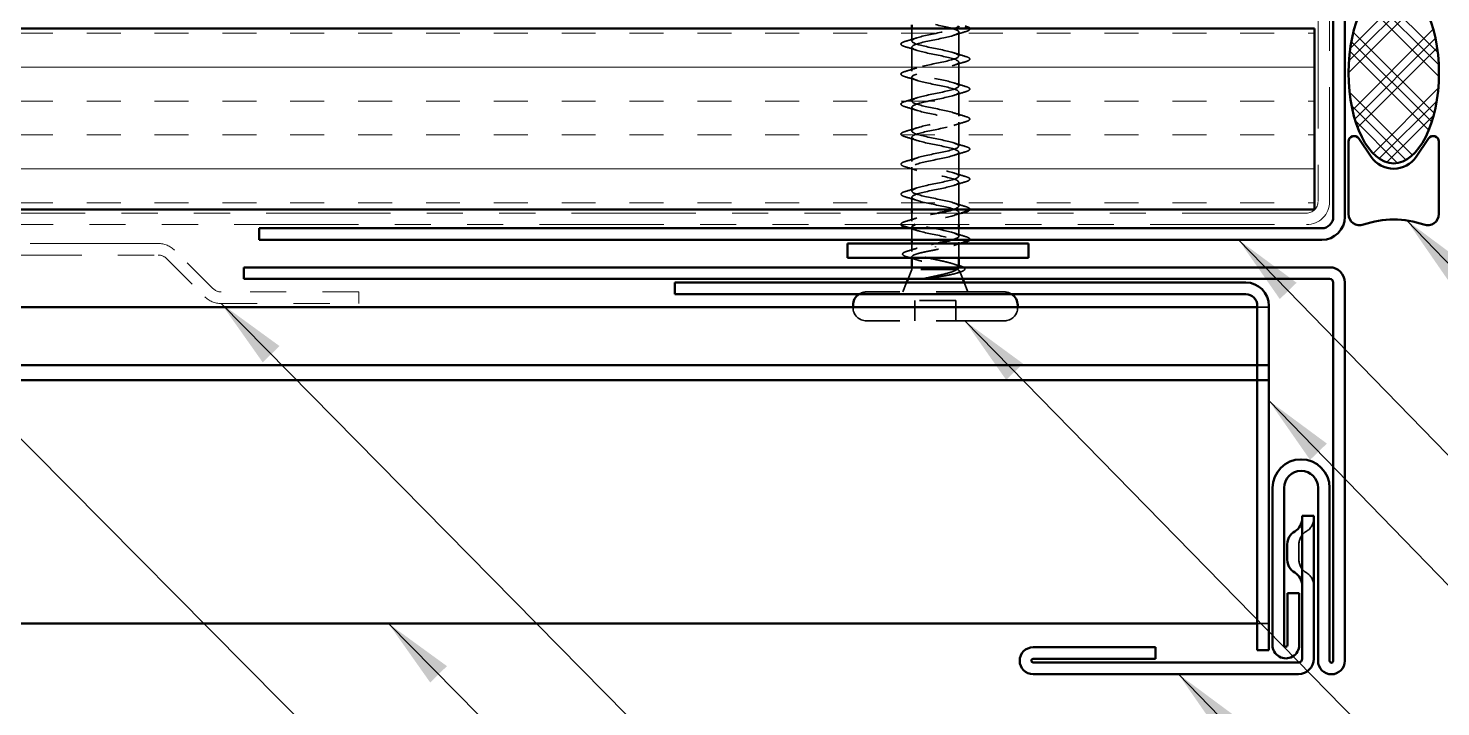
# Model space of a CAD drawing. Header units: inches. Extents: x 0.6 to 33.4, y 0.6 to 21.4.
# Drawn here: x 9.964 to 13.867, y 12.857 to 14.733 of the extents above; entities that cross this region are included whole.
import ezdxf

# ---------------------------------------------------------------- set-up
doc = ezdxf.new("R2010")
doc.units = ezdxf.units.IN
doc.header["$LTSCALE"] = 2
doc.header["$MEASUREMENT"] = 0
doc.linetypes.add('DASHED', pattern=[0.2067, 0.1654, -0.0413])
doc.linetypes.add('DOUBLE_DASH_CHAIN', pattern=[1.2403, 0.6614, -0.0827, 0.1654, -0.0827, 0.1654, -0.0827])
for name, color, linetype, lineweight in [('Hatch (ANSI)', 7, 'Continuous', 18), ('Hidden (ANSI)', 7, 'DASHED', 35), ('Symbol (ANSI)', 7, 'Continuous', 25), ('Visible (ANSI)', 7, 'Continuous', 50)]:
    doc.layers.add(name, color=color, linetype=linetype, lineweight=lineweight)
doc.styles.add('Note Text (ANSI)', font='tahoma.ttf')
doc.dimstyles.new('Default (ANSI)$7', dxfattribs={"dimscale": 2, "dimtxt": 0.12, "dimasz": 0.098425, "dimexe": 0.125, "dimexo": 0.0625, "dimgap": 0.031496, "dimtad": 0, "dimtih": 1, "dimtoh": 1, "dimrnd": 1e-08, "dimzin": 4, "dimdsep": 46, "dimtxsty": 'Note Text (ANSI)', "dimcen": 0.09, "dimdle": 0.393701, "dimclrd": 256, "dimclre": 256, "dimclrt": 256, "dimadec": 0, "dimazin": 1, "dimtfac": 1, "dimtofl": 0, "dimtmove": 0, "dimatfit": 3, "dimfxl": 0, "dimtolj": 1, "dimtzin": 4, "dimlwd": -1, "dimlwe": -1, "dimarcsym": 0})

msp = doc.modelspace()

# ---------------------------------------------------------------- hatches: boundary and pattern name
at = {"layer": 'Hatch (ANSI)'}
h = msp.add_hatch(dxfattribs=at)
h.set_pattern_fill('CUST29', color=256, style=0, pattern_type=2)
h.set_pattern_definition([(45, (0, 0), (-0.08838835, 0.08838835), []), (45, (0.03125, 0), (-0.08838835, 0.08838835), []), (45, (0.0625, 0), (-0.08838835, 0.08838835), []), (135, (0, 0), (-0.08838835, -0.08838835), []), (135, (0.03125, 0), (-0.08838835, -0.08838835), []), (135, (0.0625, 0), (-0.08838835, -0.08838835), [])])
edge = h.paths.add_edge_path()
edge.add_ellipse((13.73662, 14.60913), major_axis=(0, -0.25), ratio=0.5, start_angle=0, end_angle=360)
at = {"layer": 'Hatch (ANSI)', "true_color": 0x804000}
h = msp.add_hatch(dxfattribs=at)
h.set_pattern_fill('INSUL', color=36, scale=0.75, style=0)
h.paths.add_polyline_path([(1.25303, 14.23166), (1.25303, 14.73166), (13.51762, 14.73166), (13.51762, 14.23166)])

# ---------------------------------------------------------------- linework, layer by layer
at = {"layer": 'Hidden (ANSI)', "ltscale": 0.032518}
for p, q in [((12.40512, 14.69741), (12.40512, 14.73166)), ((12.53512, 14.18966), (12.53512, 14.22391))]:
    msp.add_line(p, q, dxfattribs=at)
at = {"layer": 'Hidden (ANSI)', "ltscale": 0.062755}
for p, q in [((12.53512, 14.65591), (12.53512, 14.72191)), ((12.40512, 14.61441), (12.40512, 14.68041)), ((12.53512, 14.57291), (12.53512, 14.63891)), ((12.40512, 14.53141), (12.40512, 14.59741)), ((12.53512, 14.48991), (12.53512, 14.55591)), ((12.40512, 14.44841), (12.40512, 14.51441)), ((12.53512, 14.40691), (12.53512, 14.47291)), ((12.40512, 14.36541), (12.40512, 14.43141)), ((12.53512, 14.32391), (12.53512, 14.38991)), ((12.40512, 14.28241), (12.40512, 14.34841)), ((12.53512, 14.24091), (12.53512, 14.30691))]:
    msp.add_line(p, q, dxfattribs=at)
at = {"layer": 'Hidden (ANSI)', "ltscale": 0.032042}
msp.add_line((12.40512, 14.23166), (12.40512, 14.26541), dxfattribs=at)
at = {"layer": 'Hidden (ANSI)', "ltscale": 0.02109}
msp.add_line((12.40512, 14.19941), (12.40512, 14.22166), dxfattribs=at)
at = {"layer": 'Hidden (ANSI)', "ltscale": 0.030375}
msp.add_line((12.40512, 14.14766), (12.40512, 14.17966), dxfattribs=at)
at = {"layer": 'Hidden (ANSI)', "ltscale": 0.020614}
msp.add_line((12.53512, 14.15791), (12.53512, 14.17966), dxfattribs=at)
at = {"layer": 'Hidden (ANSI)', "ltscale": 0.021265}
msp.add_line((12.40512, 14.11523), (12.40512, 14.13766), dxfattribs=at)
at = {"layer": 'Hidden (ANSI)', "ltscale": 0.002412}
msp.add_line((12.47012, 14.12963), (12.47012, 14.1277), dxfattribs=at)
at = {"layer": 'Hidden (ANSI)', "ltscale": 0.041089}
msp.add_line((12.53512, 14.09766), (12.53512, 14.14091), dxfattribs=at)
at = {"layer": 'Hidden (ANSI)', "ltscale": 0.002695}
msp.add_line((12.40512, 14.09766), (12.40512, 14.1006), dxfattribs=at)
at = {"layer": 'Hidden (ANSI)', "ltscale": 0.026598}
for p, q in [((12.40512, 14.06566), (12.39464, 14.03966)), ((12.3906, 14.02966), (12.38012, 14.00366)), ((12.54964, 14.02966), (12.56012, 14.00366))]:
    msp.add_line(p, q, dxfattribs=at)
at = {"layer": 'Hidden (ANSI)', "ltscale": 0.005614}
msp.add_line((12.40512, 14.06566), (12.40512, 14.07166), dxfattribs=at)
at = {"layer": 'Hidden (ANSI)', "ltscale": 0.16912}
msp.add_line((12.52979, 14.06566), (12.40512, 14.06566), dxfattribs=at)
at = {"layer": 'Hidden (ANSI)', "ltscale": 0.004297}
msp.add_line((12.53147, 14.06566), (12.52979, 14.06566), dxfattribs=at)
at = {"layer": 'Hidden (ANSI)', "ltscale": 0.000189104}
msp.add_line((12.53512, 14.07136), (12.53512, 14.07166), dxfattribs=at)
at = {"layer": 'Hidden (ANSI)', "ltscale": 0.022694}
msp.add_line((12.53665, 14.06186), (12.5456, 14.03966), dxfattribs=at)
at = {"layer": 'Hidden (ANSI)', "ltscale": 0.569855}
for p, q in [((12.66062, 14.00366), (12.27962, 14.00366)), ((12.66062, 13.92366), (12.27962, 13.92366))]:
    msp.add_line(p, q, dxfattribs=at)
at = {"layer": 'Hidden (ANSI)', "ltscale": 0.107515}
msp.add_line((12.52662, 13.97966), (12.41362, 13.97966), dxfattribs=at)
at = {"layer": 'Hidden (ANSI)', "ltscale": 0.053232}
for p, q in [((12.41362, 13.92366), (12.41362, 13.97966)), ((12.52662, 13.92366), (12.52662, 13.97966))]:
    msp.add_line(p, q, dxfattribs=at)
at = {"layer": 'Hidden (ANSI)', "ltscale": 0.000852348}
for p, q in [((12.24262, 13.96066), (12.24262, 13.96166)), ((12.69762, 13.96066), (12.69762, 13.96166))]:
    msp.add_line(p, q, dxfattribs=at)
at = {"layer": 'Hidden (ANSI)', "color": 5, "ltscale": 0.030375, "true_color": 0x0000ff}
for p, q in [((13.39162, 13.96166), (13.35962, 13.96166)), ((13.35962, 13.08666), (13.39162, 13.08666))]:
    msp.add_line(p, q, dxfattribs=at)
at = {"layer": 'Hidden (ANSI)', "color": 1, "ltscale": 0.064226, "true_color": 0xff0000}
msp.add_line((13.47462, 13.30616), (13.47462, 13.26316), dxfattribs=at)
at = {"layer": 'Hidden (ANSI)', "ltscale": 0.020249}
for centre, start, end in [((12.27962, 13.96666), 90, 123.0875), ((12.66062, 13.96666), 56.9125, 90)]:
    msp.add_arc(centre, 0.037, start, end, dxfattribs=at)
at = {"layer": 'Hidden (ANSI)', "ltscale": 0.05525}
for centre, start, end in [((12.27962, 13.96066), 180, 270), ((12.66062, 13.96066), 270, 0)]:
    msp.add_arc(centre, 0.037, start, end, dxfattribs=at)
at = {"layer": 'Hidden (ANSI)', "color": 1, "ltscale": 0.040789, "true_color": 0xff0000}
for centre, start, end in [((13.47462, 13.37718), 300, 0), ((13.51562, 13.30616), 120, 180), ((13.51562, 13.26316), 180, 240), ((13.47462, 13.19215), 0, 60)]:
    msp.add_arc(centre, 0.041, start, end, dxfattribs=at)
at = {"layer": 'Hidden (ANSI)', "ltscale": 1.0092}
msp.add_open_spline([(12.51973, 14.23166), (12.52338, 14.2328), (12.52647, 14.23394), (12.52886, 14.23507), (12.54032, 14.24051), (12.5348, 14.24595), (12.51573, 14.25139), (12.49666, 14.25683), (12.46542, 14.26227), (12.44141, 14.26771), (12.4174, 14.27315), (12.40235, 14.27859), (12.4056, 14.28402), (12.40886, 14.28946), (12.43018, 14.2949), (12.45634, 14.30034), (12.4825, 14.30578), (12.51159, 14.31122), (12.52556, 14.31666), (12.53953, 14.3221), (12.53737, 14.32754), (12.52041, 14.33298), (12.50345, 14.33842), (12.47293, 14.34386), (12.44779, 14.3493), (12.42266, 14.35474), (12.40472, 14.36017), (12.40513, 14.36561), (12.40553, 14.37105), (12.42425, 14.37649), (12.44965, 14.38193), (12.47505, 14.38737), (12.50531, 14.39281), (12.52163, 14.39825), (12.53795, 14.40369), (12.53917, 14.40913), (12.52451, 14.41457), (12.50986, 14.42001), (12.4804, 14.42545), (12.45443, 14.43088), (12.42845, 14.43632), (12.40784, 14.44176), (12.40539, 14.4472), (12.40294, 14.45264), (12.41883, 14.45808), (12.44319, 14.46352), (12.46755, 14.46896), (12.49862, 14.4744), (12.51711, 14.47984), (12.5356, 14.48528), (12.54018, 14.49072), (12.528, 14.49616), (12.51581, 14.5016), (12.48775, 14.50703), (12.46124, 14.51247), (12.43473, 14.51791), (12.41167, 14.52335), (12.4064, 14.52879), (12.40112, 14.53423), (12.414, 14.53967), (12.43704, 14.54511), (12.46007, 14.55055), (12.49161, 14.55599), (12.51206, 14.56143), (12.53251, 14.56687), (12.54039, 14.57231), (12.53082, 14.57775), (12.52125, 14.58318), (12.49491, 14.58862), (12.46815, 14.59406), (12.4414, 14.5995), (12.41617, 14.60494), (12.40813, 14.61038), (12.40008, 14.61582), (12.40981, 14.62126), (12.43126, 14.6267), (12.45271, 14.63214), (12.48435, 14.63758), (12.50652, 14.64302), (12.5287, 14.64846), (12.53981, 14.6539), (12.53295, 14.65933), (12.5261, 14.66477), (12.50178, 14.67021), (12.47509, 14.67565), (12.44841, 14.68109), (12.42128, 14.68653), (12.41056, 14.69197), (12.39984, 14.69741), (12.4063, 14.70285), (12.42593, 14.70829), (12.44555, 14.71373), (12.47693, 14.71917), (12.50058, 14.72461), (12.5108, 14.72696), (12.51926, 14.72931), (12.52525, 14.73166)], degree=3, knots=[7.1537471, 7.1537471, 7.1537471, 7.1537471, 7.4116617, 7.4116617, 7.4116617, 8.6469386, 8.6469386, 8.6469386, 9.8822156, 9.8822156, 9.8822156, 11.1174925, 11.1174925, 11.1174925, 12.3527695, 12.3527695, 12.3527695, 13.5880464, 13.5880464, 13.5880464, 14.8233233, 14.8233233, 14.8233233, 16.0586003, 16.0586003, 16.0586003, 17.2938772, 17.2938772, 17.2938772, 18.5291542, 18.5291542, 18.5291542, 19.7644311, 19.7644311, 19.7644311, 20.9997081, 20.9997081, 20.9997081, 22.234985, 22.234985, 22.234985, 23.470262, 23.470262, 23.470262, 24.7055389, 24.7055389, 24.7055389, 25.9408158, 25.9408158, 25.9408158, 27.1760928, 27.1760928, 27.1760928, 28.4113697, 28.4113697, 28.4113697, 29.6466467, 29.6466467, 29.6466467, 30.8819236, 30.8819236, 30.8819236, 32.1172006, 32.1172006, 32.1172006, 33.3524775, 33.3524775, 33.3524775, 34.5877545, 34.5877545, 34.5877545, 35.8230314, 35.8230314, 35.8230314, 37.0583084, 37.0583084, 37.0583084, 38.2935853, 38.2935853, 38.2935853, 39.5288622, 39.5288622, 39.5288622, 40.7641392, 40.7641392, 40.7641392, 41.9994161, 41.9994161, 41.9994161, 43.2346931, 43.2346931, 43.2346931, 44.46997, 44.46997, 44.46997, 45.004261, 45.004261, 45.004261, 45.004261], dxfattribs=at)
at = {"layer": 'Hidden (ANSI)', "ltscale": 1.116183}
msp.add_open_spline([(12.47012, 14.74266), (12.49688, 14.73722), (12.52268, 14.73179), (12.5315, 14.72635), (12.54031, 14.72091), (12.5315, 14.71547), (12.51054, 14.71003), (12.48958, 14.70459), (12.45798, 14.69915), (12.43536, 14.69371), (12.41274, 14.68827), (12.40074, 14.68283), (12.40681, 14.67739), (12.41288, 14.67195), (12.43658, 14.66651), (12.46319, 14.66107), (12.4898, 14.65564), (12.51741, 14.6502), (12.52886, 14.64476), (12.54032, 14.63932), (12.5348, 14.63388), (12.51573, 14.62844), (12.49666, 14.623), (12.46542, 14.61756), (12.44141, 14.61212), (12.4174, 14.60668), (12.40235, 14.60124), (12.4056, 14.5958), (12.40886, 14.59036), (12.43018, 14.58492), (12.45634, 14.57949), (12.4825, 14.57405), (12.51159, 14.56861), (12.52556, 14.56317), (12.53953, 14.55773), (12.53737, 14.55229), (12.52041, 14.54685), (12.50345, 14.54141), (12.47293, 14.53597), (12.44779, 14.53053), (12.42266, 14.52509), (12.40472, 14.51965), (12.40513, 14.51421), (12.40553, 14.50877), (12.42425, 14.50334), (12.44965, 14.4979), (12.47505, 14.49246), (12.50531, 14.48702), (12.52163, 14.48158), (12.53795, 14.47614), (12.53917, 14.4707), (12.52451, 14.46526), (12.50986, 14.45982), (12.4804, 14.45438), (12.45443, 14.44894), (12.42845, 14.4435), (12.40784, 14.43806), (12.40539, 14.43263), (12.40294, 14.42719), (12.41883, 14.42175), (12.44319, 14.41631), (12.46755, 14.41087), (12.49862, 14.40543), (12.51711, 14.39999), (12.5356, 14.39455), (12.54018, 14.38911), (12.528, 14.38367), (12.51581, 14.37823), (12.48775, 14.37279), (12.46124, 14.36735), (12.43473, 14.36191), (12.41167, 14.35648), (12.4064, 14.35104), (12.40112, 14.3456), (12.414, 14.34016), (12.43704, 14.33472), (12.46007, 14.32928), (12.49161, 14.32384), (12.51206, 14.3184), (12.53251, 14.31296), (12.54039, 14.30752), (12.53082, 14.30208), (12.52125, 14.29664), (12.49491, 14.2912), (12.46815, 14.28576), (12.4414, 14.28033), (12.41617, 14.27489), (12.40813, 14.26945), (12.40008, 14.26401), (12.40981, 14.25857), (12.43126, 14.25313), (12.45271, 14.24769), (12.48435, 14.24225), (12.50652, 14.23681), (12.5287, 14.23137), (12.53981, 14.22593), (12.53295, 14.22049), (12.5261, 14.21505), (12.50178, 14.20961), (12.47509, 14.20418), (12.45136, 14.19934), (12.42728, 14.1945), (12.4147, 14.18966)], degree=3, knots=[-47.1238898, -47.1238898, -47.1238898, -47.1238898, -45.8886129, -45.8886129, -45.8886129, -44.6533359, -44.6533359, -44.6533359, -43.418059, -43.418059, -43.418059, -42.182782, -42.182782, -42.182782, -40.9475051, -40.9475051, -40.9475051, -39.7122281, -39.7122281, -39.7122281, -38.4769512, -38.4769512, -38.4769512, -37.2416742, -37.2416742, -37.2416742, -36.0063973, -36.0063973, -36.0063973, -34.7711204, -34.7711204, -34.7711204, -33.5358434, -33.5358434, -33.5358434, -32.3005665, -32.3005665, -32.3005665, -31.0652895, -31.0652895, -31.0652895, -29.8300126, -29.8300126, -29.8300126, -28.5947356, -28.5947356, -28.5947356, -27.3594587, -27.3594587, -27.3594587, -26.1241817, -26.1241817, -26.1241817, -24.8889048, -24.8889048, -24.8889048, -23.6536278, -23.6536278, -23.6536278, -22.4183509, -22.4183509, -22.4183509, -21.183074, -21.183074, -21.183074, -19.947797, -19.947797, -19.947797, -18.7125201, -18.7125201, -18.7125201, -17.4772431, -17.4772431, -17.4772431, -16.2419662, -16.2419662, -16.2419662, -15.0066892, -15.0066892, -15.0066892, -13.7714123, -13.7714123, -13.7714123, -12.5361353, -12.5361353, -12.5361353, -11.3008584, -11.3008584, -11.3008584, -10.0655815, -10.0655815, -10.0655815, -8.8303045, -8.8303045, -8.8303045, -7.5950276, -7.5950276, -7.5950276, -6.3597506, -6.3597506, -6.3597506, -5.2612214, -5.2612214, -5.2612214, -5.2612214], dxfattribs=at)
at = {"layer": 'Hidden (ANSI)', "ltscale": 0.031888}
for points in [[(12.5529, 14.72286), (12.54221, 14.71973), (12.53155, 14.7165), (12.52114, 14.71309)], [(12.38734, 14.69647), (12.39803, 14.6996), (12.40869, 14.70283), (12.4191, 14.70624)], [(12.4191, 14.67159), (12.40869, 14.675), (12.39803, 14.67823), (12.38734, 14.68136)], [(12.52114, 14.66474), (12.53155, 14.66133), (12.54221, 14.6581), (12.5529, 14.65497)], [(12.5529, 14.63986), (12.54221, 14.63673), (12.53155, 14.6335), (12.52114, 14.63009)], [(12.38734, 14.61347), (12.39803, 14.6166), (12.40869, 14.61983), (12.4191, 14.62324)], [(12.4191, 14.58859), (12.40869, 14.592), (12.39803, 14.59523), (12.38734, 14.59836)], [(12.52114, 14.58174), (12.53155, 14.57833), (12.54221, 14.5751), (12.5529, 14.57197)], [(12.38734, 14.53047), (12.39803, 14.5336), (12.40869, 14.53683), (12.4191, 14.54024)], [(12.5529, 14.55686), (12.54221, 14.55373), (12.53155, 14.5505), (12.52114, 14.54709)], [(12.4191, 14.50559), (12.40869, 14.509), (12.39803, 14.51223), (12.38734, 14.51536)], [(12.52114, 14.49874), (12.53155, 14.49533), (12.54221, 14.4921), (12.5529, 14.48897)], [(12.38734, 14.44747), (12.39803, 14.4506), (12.40869, 14.45383), (12.4191, 14.45724)], [(12.5529, 14.47386), (12.54221, 14.47073), (12.53155, 14.4675), (12.52114, 14.46409)], [(12.4191, 14.42259), (12.40869, 14.426), (12.39803, 14.42923), (12.38734, 14.43236)], [(12.52114, 14.41574), (12.53155, 14.41233), (12.54221, 14.4091), (12.5529, 14.40597)], [(12.38734, 14.36447), (12.39803, 14.3676), (12.40869, 14.37083), (12.4191, 14.37424)], [(12.5529, 14.39086), (12.54221, 14.38773), (12.53155, 14.3845), (12.52114, 14.38109)], [(12.4191, 14.33959), (12.40869, 14.343), (12.39803, 14.34623), (12.38734, 14.34936)], [(12.52114, 14.33274), (12.53155, 14.32933), (12.54221, 14.3261), (12.5529, 14.32297)], [(12.38734, 14.28147), (12.39803, 14.2846), (12.40869, 14.28783), (12.4191, 14.29124)], [(12.5529, 14.30786), (12.54221, 14.30473), (12.53155, 14.3015), (12.52114, 14.29809)], [(12.4191, 14.25659), (12.40869, 14.26), (12.39803, 14.26323), (12.38734, 14.26636)], [(12.52114, 14.24974), (12.53155, 14.24633), (12.54221, 14.2431), (12.5529, 14.23997)], [(12.38734, 14.19847), (12.39803, 14.2016), (12.40869, 14.20483), (12.4191, 14.20824)], [(12.52114, 14.16674), (12.53155, 14.16333), (12.54221, 14.1601), (12.5529, 14.15697)]]:
    msp.add_open_spline(points, degree=3, dxfattribs=at)
at = {"layer": 'Hidden (ANSI)', "ltscale": 0.051318}
for points in [[(12.56484, 14.73166), (12.56502, 14.73125), (12.56513, 14.73082), (12.56509, 14.72853), (12.56347, 14.72714), (12.55899, 14.72485), (12.55627, 14.72385), (12.5529, 14.72286)], [(12.3754, 14.18966), (12.37521, 14.19007), (12.37511, 14.19051), (12.37515, 14.19279), (12.37677, 14.19418), (12.38125, 14.19648), (12.38396, 14.19748), (12.38734, 14.19847)]]:
    msp.add_open_spline(points, degree=3, knots=[0.10506487, 0.10506487, 0.10506487, 0.10506487, 0.12137804, 0.12137804, 0.18811443, 0.18811443, 0.24184971, 0.24184971, 0.24184971, 0.24184971], dxfattribs=at)
at = {"layer": 'Hidden (ANSI)', "ltscale": 0.090851}
for points in [[(12.38734, 14.68136), (12.38227, 14.68285), (12.37871, 14.6843), (12.37576, 14.68683), (12.3751, 14.68783), (12.37515, 14.69079), (12.37677, 14.69218), (12.38125, 14.69448), (12.38396, 14.69548), (12.38734, 14.69647)], [(12.5529, 14.65497), (12.55797, 14.65348), (12.56153, 14.65202), (12.56448, 14.6495), (12.56514, 14.64849), (12.56509, 14.64553), (12.56347, 14.64414), (12.55899, 14.64185), (12.55627, 14.64085), (12.5529, 14.63986)], [(12.38734, 14.59836), (12.38227, 14.59985), (12.37871, 14.6013), (12.37576, 14.60383), (12.3751, 14.60483), (12.37515, 14.60779), (12.37677, 14.60918), (12.38125, 14.61148), (12.38396, 14.61248), (12.38734, 14.61347)], [(12.5529, 14.57197), (12.55797, 14.57048), (12.56153, 14.56902), (12.56448, 14.5665), (12.56514, 14.56549), (12.56509, 14.56253), (12.56347, 14.56114), (12.55899, 14.55885), (12.55627, 14.55785), (12.5529, 14.55686)], [(12.38734, 14.51536), (12.38227, 14.51685), (12.37871, 14.5183), (12.37576, 14.52083), (12.3751, 14.52183), (12.37515, 14.52479), (12.37677, 14.52618), (12.38125, 14.52848), (12.38396, 14.52948), (12.38734, 14.53047)], [(12.5529, 14.48897), (12.55797, 14.48748), (12.56153, 14.48602), (12.56448, 14.4835), (12.56514, 14.48249), (12.56509, 14.47953), (12.56347, 14.47814), (12.55899, 14.47585), (12.55627, 14.47485), (12.5529, 14.47386)], [(12.38734, 14.43236), (12.38227, 14.43385), (12.37871, 14.4353), (12.37576, 14.43783), (12.3751, 14.43883), (12.37515, 14.44179), (12.37677, 14.44318), (12.38125, 14.44548), (12.38396, 14.44648), (12.38734, 14.44747)], [(12.5529, 14.40597), (12.55797, 14.40448), (12.56153, 14.40302), (12.56448, 14.4005), (12.56514, 14.39949), (12.56509, 14.39653), (12.56347, 14.39514), (12.55899, 14.39285), (12.55627, 14.39185), (12.5529, 14.39086)], [(12.38734, 14.34936), (12.38227, 14.35085), (12.37871, 14.3523), (12.37576, 14.35483), (12.3751, 14.35583), (12.37515, 14.35879), (12.37677, 14.36018), (12.38125, 14.36248), (12.38396, 14.36348), (12.38734, 14.36447)], [(12.5529, 14.32297), (12.55797, 14.32148), (12.56153, 14.32002), (12.56448, 14.3175), (12.56514, 14.31649), (12.56509, 14.31353), (12.56347, 14.31214), (12.55899, 14.30985), (12.55627, 14.30885), (12.5529, 14.30786)], [(12.38734, 14.26636), (12.38227, 14.26785), (12.37871, 14.2693), (12.37576, 14.27183), (12.3751, 14.27283), (12.37515, 14.27579), (12.37677, 14.27718), (12.38125, 14.27948), (12.38396, 14.28048), (12.38734, 14.28147)]]:
    msp.add_open_spline(points, degree=3, knots=[0, 0, 0, 0, 0.08068206, 0.08068206, 0.12137804, 0.12137804, 0.18811443, 0.18811443, 0.24184971, 0.24184971, 0.24184971, 0.24184971], dxfattribs=at)
at = {"layer": 'Hidden (ANSI)', "ltscale": 0.352704}
msp.add_open_spline([(12.51632, 14.14766), (12.52305, 14.1496), (12.52835, 14.15154), (12.5315, 14.15348), (12.54031, 14.15892), (12.5315, 14.16436), (12.51054, 14.1698), (12.48958, 14.17524), (12.45798, 14.18068), (12.43536, 14.18612), (12.41274, 14.19156), (12.40074, 14.197), (12.40681, 14.20244), (12.41288, 14.20787), (12.43658, 14.21331), (12.46319, 14.21875), (12.46794, 14.21972), (12.47272, 14.22069), (12.47743, 14.22166)], degree=3, knots=[0.7948608, 0.7948608, 0.7948608, 0.7948608, 1.2352769, 1.2352769, 1.2352769, 2.4705539, 2.4705539, 2.4705539, 3.7058308, 3.7058308, 3.7058308, 4.9411078, 4.9411078, 4.9411078, 6.1763847, 6.1763847, 6.1763847, 6.3967368, 6.3967368, 6.3967368, 6.3967368], dxfattribs=at)
at = {"layer": 'Hidden (ANSI)', "ltscale": 0.021127}
msp.add_open_spline([(12.54213, 14.22166), (12.53507, 14.21954), (12.52805, 14.21735), (12.52114, 14.21509)], degree=3, dxfattribs=at)
at = {"layer": 'Hidden (ANSI)', "ltscale": 0.04888}
msp.add_open_spline([(12.5529, 14.23997), (12.55797, 14.23848), (12.56153, 14.23702), (12.56448, 14.2345), (12.56514, 14.23349), (12.56512, 14.23213), (12.56508, 14.23189), (12.56503, 14.23166)], degree=3, knots=[0, 0, 0, 0, 0.08068206, 0.08068206, 0.12137804, 0.12137804, 0.13023778, 0.13023778, 0.13023778, 0.13023778], dxfattribs=at)
at = {"layer": 'Hidden (ANSI)', "ltscale": 0.019467}
msp.add_open_spline([(12.4191, 14.17359), (12.41273, 14.17568), (12.40627, 14.17769), (12.39976, 14.17966)], degree=3, dxfattribs=at)
at = {"layer": 'Hidden (ANSI)', "ltscale": 0.296753}
msp.add_open_spline([(12.40542, 14.18241), (12.40562, 14.17879), (12.41285, 14.17516), (12.42593, 14.17154), (12.44555, 14.1661), (12.47693, 14.16066), (12.50058, 14.15522), (12.52422, 14.14978), (12.53843, 14.14434), (12.53437, 14.1389), (12.53031, 14.13346), (12.50829, 14.12803), (12.48197, 14.12259), (12.47807, 14.12178), (12.47409, 14.12097), (12.47012, 14.12016)], degree=3, knots=[-4.712389, -4.712389, -4.712389, -4.712389, -3.8891967, -3.8891967, -3.8891967, -2.6539198, -2.6539198, -2.6539198, -1.4186428, -1.4186428, -1.4186428, -0.1833659, -0.1833659, -0.1833659, 0, 0, 0, 0], dxfattribs=at)
at = {"layer": 'Hidden (ANSI)', "ltscale": 0.324094}
msp.add_open_spline([(12.52979, 14.06566), (12.53322, 14.06752), (12.53503, 14.06937), (12.5352, 14.07309), (12.53355, 14.07493), (12.52699, 14.07865), (12.52214, 14.08049), (12.50988, 14.08421), (12.50259, 14.08605), (12.48654, 14.08977), (12.47795, 14.09161), (12.46063, 14.09533), (12.45208, 14.09718), (12.43621, 14.1009), (12.42904, 14.10274), (12.41709, 14.10646), (12.41243, 14.1083), (12.40628, 14.11202), (12.40486, 14.11386), (12.40546, 14.11758), (12.4075, 14.11942), (12.41477, 14.12314), (12.41994, 14.12498), (12.43227, 14.12857), (12.43916, 14.13028), (12.45413, 14.13373), (12.46209, 14.13544), (12.47012, 14.13716)], degree=3, knots=[0, 0, 0, 0, 0.06748173, 0.06748173, 0.13496346, 0.13496346, 0.20244519, 0.20244519, 0.26992692, 0.26992692, 0.33740864, 0.33740864, 0.40489037, 0.40489037, 0.4723721, 0.4723721, 0.53985383, 0.53985383, 0.60733556, 0.60733556, 0.67481729, 0.67481729, 0.74229902, 0.74229902, 0.8048716, 0.8048716, 0.86744418, 0.86744418, 0.86744418, 0.86744418], dxfattribs=at)
at = {"layer": 'Hidden (ANSI)', "ltscale": 0.002289}
msp.add_open_spline([(12.47012, 14.13716), (12.47094, 14.13733), (12.47176, 14.1375), (12.47258, 14.13766)], degree=3, dxfattribs=at)
at = {"layer": 'Hidden (ANSI)', "ltscale": 0.017814}
msp.add_open_spline([(12.53883, 14.13766), (12.53288, 14.13585), (12.52697, 14.134), (12.52114, 14.13209)], degree=3, dxfattribs=at)
at = {"layer": 'Hidden (ANSI)', "ltscale": 0.053953}
msp.add_open_spline([(12.5529, 14.15697), (12.55797, 14.15548), (12.56153, 14.15402), (12.56448, 14.1515), (12.56514, 14.15049), (12.56511, 14.14876), (12.56492, 14.14819), (12.56458, 14.14766)], degree=3, knots=[0, 0, 0, 0, 0.08068206, 0.08068206, 0.12137804, 0.12137804, 0.14373235, 0.14373235, 0.14373235, 0.14373235], dxfattribs=at)
at = {"layer": 'Hidden (ANSI)', "ltscale": 0.090199}
msp.add_open_spline([(12.39281, 14.10032), (12.38777, 14.1018), (12.38409, 14.10327), (12.38082, 14.10566), (12.38005, 14.10653), (12.37925, 14.10955), (12.38085, 14.11135), (12.38545, 14.11387), (12.38823, 14.11492), (12.39171, 14.11597)], degree=3, knots=[0, 0, 0, 0, 0.07549597, 0.07549597, 0.11358326, 0.11358326, 0.18511439, 0.18511439, 0.2400252, 0.2400252, 0.2400252, 0.2400252], dxfattribs=at)
at = {"layer": 'Hidden (ANSI)', "ltscale": 0.028762}
msp.add_open_spline([(12.39171, 14.11597), (12.40131, 14.11885), (12.41088, 14.12181), (12.42021, 14.12494)], degree=3, dxfattribs=at)
at = {"layer": 'Hidden (ANSI)', "ltscale": 0.008828}
msp.add_open_spline([(12.40174, 14.09766), (12.39877, 14.09856), (12.39579, 14.09944), (12.39281, 14.10032)], degree=3, dxfattribs=at)
at = {"layer": 'Hidden (ANSI)', "ltscale": 0.275683}
msp.add_open_spline([(12.47012, 14.12016), (12.4615, 14.11851), (12.45297, 14.11688), (12.43707, 14.11357), (12.42986, 14.11194), (12.41776, 14.10863), (12.41299, 14.107), (12.40658, 14.1037), (12.405, 14.10206), (12.40526, 14.09876), (12.4071, 14.09712), (12.414, 14.09382), (12.41899, 14.09218), (12.43145, 14.08888), (12.43881, 14.08724), (12.4549, 14.08394), (12.46348, 14.08231), (12.48071, 14.079), (12.48919, 14.07737), (12.50488, 14.07406), (12.51194, 14.07243), (12.52082, 14.06992), (12.5235, 14.06907), (12.5281, 14.06737), (12.52999, 14.06652), (12.53147, 14.06566)], degree=3, knots=[0, 0, 0, 0, 0.06687142, 0.06687142, 0.13374283, 0.13374283, 0.20061425, 0.20061425, 0.26748567, 0.26748567, 0.33435708, 0.33435708, 0.4012285, 0.4012285, 0.46809992, 0.46809992, 0.53497133, 0.53497133, 0.60184275, 0.60184275, 0.66871417, 0.66871417, 0.70324308, 0.70324308, 0.737772, 0.737772, 0.737772, 0.737772], dxfattribs=at)
at = {"layer": 'Hidden (ANSI)', "ltscale": 0.012886}
msp.add_open_spline([(12.41797, 14.09263), (12.41372, 14.09399), (12.40943, 14.09533), (12.40512, 14.09664)], degree=3, dxfattribs=at)
at = {"layer": 'Hidden (ANSI)', "ltscale": 0.105794}
msp.add_open_spline([(12.44209, 14.04155), (12.4514, 14.04358), (12.46118, 14.04561), (12.48026, 14.04973), (12.48936, 14.05177), (12.50532, 14.05581), (12.51214, 14.05776), (12.5231, 14.0617), (12.52721, 14.06366), (12.52979, 14.06566)], degree=3, knots=[0, 0, 0, 0, 0.07588897, 0.07588897, 0.1494652, 0.1494652, 0.21768686, 0.21768686, 0.28372234, 0.28372234, 0.28372234, 0.28372234], dxfattribs=at)
at = {"layer": 'Hidden (ANSI)', "ltscale": 0.148606}
msp.add_open_spline([(12.53147, 14.06566), (12.5349, 14.06416), (12.5367, 14.06269), (12.53691, 14.05972), (12.53522, 14.05826), (12.52847, 14.05529), (12.52339, 14.05382), (12.51039, 14.05086), (12.50254, 14.04939), (12.48686, 14.04674), (12.47941, 14.04556), (12.46406, 14.04321), (12.45625, 14.04203), (12.44868, 14.04087)], degree=3, knots=[0, 0, 0, 0, 0.06713685, 0.06713685, 0.13596331, 0.13596331, 0.20647998, 0.20647998, 0.27868739, 0.27868739, 0.33737749, 0.33737749, 0.39716778, 0.39716778, 0.39716778, 0.39716778], dxfattribs=at)
at = {"layer": 'Hidden (ANSI)', "ltscale": 0.015281}
msp.add_open_spline([(12.52003, 14.08107), (12.525, 14.0794), (12.53004, 14.07778), (12.53512, 14.0762)], degree=3, dxfattribs=at)
at = {"layer": 'Hidden (ANSI)', "ltscale": 0.010335}
msp.add_open_spline([(12.53732, 14.05818), (12.53385, 14.05713), (12.53039, 14.05607), (12.52695, 14.05499)], degree=3, dxfattribs=at)
at = {"layer": 'Hidden (ANSI)', "ltscale": 0.068678}
msp.add_open_spline([(12.54734, 14.07166), (12.54804, 14.07127), (12.54866, 14.07087), (12.55024, 14.06965), (12.55099, 14.06876), (12.55177, 14.0658), (12.55039, 14.06397), (12.54693, 14.06182), (12.5456, 14.06117), (12.54214, 14.05973), (12.53989, 14.05895), (12.53732, 14.05818)], degree=3, knots=[0.05317919, 0.05317919, 0.05317919, 0.05317919, 0.0707422, 0.0707422, 0.10601969, 0.10601969, 0.17099056, 0.17099056, 0.2005585, 0.2005585, 0.23613752, 0.23613752, 0.23613752, 0.23613752], dxfattribs=at)
at = {"layer": 'Hidden (ANSI)', "ltscale": 0.014703}
msp.add_open_spline([(12.44868, 14.04087), (12.44667, 14.04056), (12.44462, 14.04029), (12.44092, 14.03997), (12.43957, 14.03993), (12.43867, 14.04002), (12.43847, 14.04006), (12.43832, 14.04013), (12.43829, 14.04014), (12.43825, 14.04018), (12.43824, 14.04019), (12.43823, 14.04022), (12.43823, 14.04023), (12.43823, 14.04026), (12.43823, 14.04027), (12.43824, 14.04029), (12.43825, 14.04031), (12.43828, 14.04035), (12.43831, 14.04037), (12.4384, 14.04045), (12.43849, 14.0405), (12.43892, 14.04071), (12.43945, 14.04088), (12.44056, 14.0412), (12.44135, 14.04139), (12.44209, 14.04155)], degree=3, knots=[0, 0, 0, 0, 0.015878436, 0.015878436, 0.030496322, 0.030496322, 0.033768739, 0.033768739, 0.034516096, 0.034516096, 0.034934038, 0.034934038, 0.035218632, 0.035218632, 0.035484827, 0.035484827, 0.035833283, 0.035833283, 0.03649102, 0.03649102, 0.038229075, 0.038229075, 0.045138635, 0.045138635, 0.057165667, 0.057165667, 0.057165667, 0.057165667], dxfattribs=at)
at = {"layer": 'Visible (ANSI)', "color": 1, "true_color": 0xff0000}
for p, q in [((13.56962, 14.21166), (13.56962, 17.61566)), ((13.60162, 14.21166), (13.60162, 17.61566)), ((10.60162, 14.17966), (13.53762, 14.17966)), ((10.60162, 14.17966), (10.60162, 14.14766)), ((10.60162, 14.14766), (13.53762, 14.14766)), ((10.55962, 14.03966), (10.55962, 14.07166)), ((10.55962, 14.07166), (13.55962, 14.07166)), ((13.55962, 14.03966), (10.55962, 14.03966)), ((13.32762, 14.02966), (11.75062, 14.02966)), ((11.75062, 14.02966), (11.75062, 13.99766)), ((13.56962, 12.98366), (13.56962, 14.02966)), ((13.60162, 14.02966), (13.60162, 12.98366)), ((11.75062, 13.99766), (13.32762, 13.99766)), ((13.35962, 13.96566), (13.35962, 13.01366)), ((13.39162, 13.01366), (13.39162, 13.96566)), ((13.40162, 13.02766), (13.40162, 13.46166)), ((13.43362, 13.46166), (13.43362, 13.02766)), ((13.52762, 12.98366), (13.52762, 13.46166)), ((13.55962, 13.46166), (13.55962, 12.98366)), ((13.51562, 13.38466), (13.48362, 13.38466)), ((13.48362, 13.38466), (13.48362, 12.98916)), ((13.51562, 12.98916), (13.51562, 13.38466)), ((13.44262, 13.26316), (13.44262, 13.30616)), ((13.44362, 13.17066), (13.47562, 13.17066)), ((13.44362, 13.02766), (13.44362, 13.17066)), ((13.47562, 13.17066), (13.47562, 13.02766)), ((13.07812, 13.02116), (12.74012, 13.02116)), ((13.07812, 12.98916), (13.07812, 13.02116)), ((13.39162, 13.01366), (13.35962, 13.01366)), ((12.74012, 12.98916), (13.07812, 12.98916)), ((13.47362, 12.97916), (12.74012, 12.97916)), ((12.74012, 12.94716), (13.47362, 12.94716))]:
    msp.add_line(p, q, dxfattribs=at)
at = {"layer": 'Visible (ANSI)', "color": 30, "linetype": 'DOUBLE_DASH_CHAIN', "lineweight": 18, "ltscale": 0.239297, "true_color": 0xff8000}
for p, q in [((13.52762, 17.22166), (13.52762, 14.25366)), ((13.55962, 14.25366), (13.55962, 17.22166))]:
    msp.add_line(p, q, dxfattribs=at)
at = {"layer": 'Visible (ANSI)', "color": 36, "true_color": 0x804000}
for p, q in [((1.25303, 14.73166), (13.51762, 14.73166)), ((13.51762, 14.73166), (13.51762, 14.23166)), ((13.51762, 14.23166), (1.25303, 14.23166))]:
    msp.add_line(p, q, dxfattribs=at)
at = {"layer": 'Visible (ANSI)'}
for p, q in [((12.40512, 14.73166), (12.40512, 14.74166)), ((12.40512, 14.22166), (12.40512, 14.23166)), ((12.40512, 14.17966), (12.40512, 14.18241)), ((12.53512, 14.17966), (12.53512, 14.18966)), ((12.22762, 14.09766), (12.22762, 14.13766)), ((12.22762, 14.13766), (12.72762, 14.13766)), ((12.40512, 14.13766), (12.40512, 14.14766)), ((12.72762, 14.13766), (12.72762, 14.09766)), ((12.72762, 14.09766), (12.22762, 14.09766)), ((12.40512, 14.07166), (12.40512, 14.09766)), ((12.53512, 14.07166), (12.53512, 14.09766)), ((12.39464, 14.03966), (12.3906, 14.02966)), ((12.5456, 14.03966), (12.54964, 14.02966)), ((12.24262, 13.96166), (12.24262, 13.96666)), ((12.69762, 13.96166), (12.69762, 13.96666))]:
    msp.add_line(p, q, dxfattribs=at)
at = {"layer": 'Visible (ANSI)', "color": 56, "true_color": 0x808000}
for p, q in [((13.61162, 14.41913), (13.61162, 14.21913)), ((13.67448, 14.37714), (13.64019, 14.42787)), ((13.83305, 14.42787), (13.79876, 14.37714)), ((13.86162, 14.21913), (13.86162, 14.41913))]:
    msp.add_line(p, q, dxfattribs=at)
at = {"layer": 'Visible (ANSI)', "color": 30, "linetype": 'DOUBLE_DASH_CHAIN', "lineweight": 18, "ltscale": 0.259754, "true_color": 0xff8000}
for p, q in [((13.49562, 14.22166), (1.25303, 14.22166)), ((1.25303, 14.18966), (13.49562, 14.18966))]:
    msp.add_line(p, q, dxfattribs=at)
at = {"layer": 'Visible (ANSI)', "color": 30, "linetype": 'DOUBLE_DASH_CHAIN', "lineweight": 18, "ltscale": 0.267416, "true_color": 0xff8000}
for p, q in [((10.32268, 14.13766), (6.34256, 14.13766)), ((6.34256, 14.10566), (10.32268, 14.10566))]:
    msp.add_line(p, q, dxfattribs=at)
at = {"layer": 'Visible (ANSI)', "color": 30, "linetype": 'DOUBLE_DASH_CHAIN', "lineweight": 18, "ltscale": 0.023666, "true_color": 0xff8000}
for p, q in [((10.3453, 14.09629), (10.45119, 13.99041)), ((10.47381, 14.01304), (10.36793, 14.11892))]:
    msp.add_line(p, q, dxfattribs=at)
at = {"layer": 'Visible (ANSI)', "color": 30, "linetype": 'DOUBLE_DASH_CHAIN', "lineweight": 18, "ltscale": 0.060229, "true_color": 0xff8000}
for p, q in [((10.87656, 14.00366), (10.49644, 14.00366)), ((10.49644, 13.97166), (10.87656, 13.97166))]:
    msp.add_line(p, q, dxfattribs=at)
at = {"layer": 'Visible (ANSI)', "color": 30, "linetype": 'DOUBLE_DASH_CHAIN', "lineweight": 18, "ltscale": 0.004979, "true_color": 0xff8000}
msp.add_line((10.87656, 13.97166), (10.87656, 14.00366), dxfattribs=at)
at = {"layer": 'Visible (ANSI)', "color": 5, "true_color": 0x0000ff}
for p, q in [((13.35962, 13.96166), (1.25303, 13.96166)), ((1.25303, 13.80082), (13.39162, 13.80082)), ((13.39162, 13.80082), (13.39162, 13.7598)), ((13.39162, 13.7598), (1.25303, 13.7598)), ((1.25303, 13.08666), (13.35962, 13.08666))]:
    msp.add_line(p, q, dxfattribs=at)
at = {"layer": 'Visible (ANSI)', "color": 56, "true_color": 0x808000}
for centre, radius, start, end in [((13.62724, 14.41913), 0.01562, 34.04773, 180), ((13.84599, 14.41913), 0.01562, 0, 145.95227), ((13.73662, 14.41913), 0.075, 214.04773, 325.95227), ((13.64287, 14.21913), 0.03125, 180, 289.47122), ((13.83037, 14.21913), 0.03125, 250.52878, 0), ((13.73662, 13.95396), 0.25, 70.52878, 109.47122)]:
    msp.add_arc(centre, radius, start, end, dxfattribs=at)
at = {"layer": 'Visible (ANSI)', "color": 30, "linetype": 'DOUBLE_DASH_CHAIN', "lineweight": 18, "ltscale": 0.015855, "true_color": 0xff8000}
msp.add_arc((13.49562, 14.25366), 0.064, 270, 0, dxfattribs=at)
at = {"layer": 'Visible (ANSI)', "color": 30, "linetype": 'DOUBLE_DASH_CHAIN', "lineweight": 18, "ltscale": 0.007878, "true_color": 0xff8000}
for centre, radius, start, end in [((13.49562, 14.25366), 0.032, 270, 0), ((10.32268, 14.07366), 0.064, 45, 90), ((10.49644, 14.03566), 0.064, 225, 270)]:
    msp.add_arc(centre, radius, start, end, dxfattribs=at)
at = {"layer": 'Visible (ANSI)', "color": 1, "true_color": 0xff0000}
for centre, radius, start, end in [((13.53762, 14.21166), 0.032, 270, 0), ((13.53762, 14.21166), 0.064, 270, 0), ((13.55962, 14.02966), 0.042, 0, 90), ((13.32762, 13.96566), 0.064, 0, 90), ((13.55962, 14.02966), 0.01, 0, 90), ((13.32762, 13.96566), 0.032, 0, 90), ((13.48062, 13.46166), 0.079, 0, 180), ((13.48062, 13.46166), 0.047, 0, 180), ((13.44262, 13.37718), 0.041, 300, 0), ((13.48362, 13.30616), 0.041, 120, 180), ((13.48362, 13.26316), 0.041, 180, 240), ((13.44262, 13.19215), 0.041, 0, 60), ((12.74012, 12.98416), 0.037, 90, 270), ((13.43862, 13.02766), 0.037, 179.99998, 0.00001), ((13.43862, 13.02766), 0.005, 180, 0), ((12.74012, 12.98416), 0.005, 90, 270), ((13.47362, 12.98916), 0.042, 270, 0), ((13.47362, 12.98916), 0.01, 270, 0), ((13.56462, 12.98366), 0.037, 180, 0), ((13.56462, 12.98366), 0.005, 180, 0)]:
    msp.add_arc(centre, radius, start, end, dxfattribs=at)
at = {"layer": 'Visible (ANSI)', "color": 30, "linetype": 'DOUBLE_DASH_CHAIN', "lineweight": 18, "ltscale": 0.003889, "true_color": 0xff8000}
for centre, start, end in [((10.32268, 14.07366), 45, 90), ((10.49644, 14.03566), 225, 270)]:
    msp.add_arc(centre, 0.032, start, end, dxfattribs=at)
at = {"layer": 'Visible (ANSI)'}
for centre, start, end in [((12.27962, 13.96666), 123.0875, 180), ((12.66062, 13.96666), 0, 56.9125)]:
    msp.add_arc(centre, 0.037, start, end, dxfattribs=at)
msp.add_ellipse((13.73662, 14.60913), major_axis=(0, 0.25), ratio=0.5, dxfattribs=at)
for points in [[(12.52525, 14.73166), (12.53139, 14.73408), (12.53492, 14.7365), (12.53505, 14.73891)], [(12.47743, 14.22166), (12.49362, 14.225), (12.50904, 14.22833), (12.51973, 14.23166)], [(12.5529, 14.22486), (12.5493, 14.22381), (12.54571, 14.22274), (12.54213, 14.22166)], [(12.39976, 14.17966), (12.39563, 14.18091), (12.39149, 14.18214), (12.38734, 14.18336)], [(12.47258, 14.13766), (12.48893, 14.141), (12.50474, 14.14433), (12.51632, 14.14766)], [(12.5529, 14.14186), (12.5482, 14.14048), (12.5435, 14.13909), (12.53883, 14.13766)], [(12.40512, 14.09664), (12.40399, 14.09698), (12.40287, 14.09732), (12.40174, 14.09766)], [(12.53512, 14.0762), (12.53631, 14.07583), (12.5375, 14.07546), (12.53869, 14.07509)], [(12.53869, 14.07509), (12.54231, 14.07397), (12.54522, 14.07285), (12.54734, 14.07166)]]:
    msp.add_open_spline(points, degree=3, dxfattribs=at)
for points, knots in [([(12.5529, 14.73797), (12.55797, 14.73648), (12.56153, 14.73502), (12.56408, 14.73284), (12.56456, 14.73228), (12.56484, 14.73166)], [0, 0, 0, 0, 0.08068206, 0.08068206, 0.10506487, 0.10506487, 0.10506487, 0.10506487]), ([(12.56503, 14.23166), (12.56465, 14.23017), (12.56314, 14.22897), (12.55899, 14.22685), (12.55627, 14.22585), (12.5529, 14.22486)], [0.13023778, 0.13023778, 0.13023778, 0.13023778, 0.18811443, 0.18811443, 0.24184971, 0.24184971, 0.24184971, 0.24184971]), ([(12.38734, 14.18336), (12.38227, 14.18485), (12.37871, 14.1863), (12.37616, 14.18849), (12.37568, 14.18905), (12.3754, 14.18966)], [0, 0, 0, 0, 0.08068206, 0.08068206, 0.10506487, 0.10506487, 0.10506487, 0.10506487]), ([(12.4147, 14.18966), (12.41314, 14.18906), (12.41175, 14.18846), (12.41056, 14.18786), (12.40698, 14.18604), (12.40532, 14.18423), (12.40542, 14.18241)], [-5.26122143, -5.26122143, -5.26122143, -5.26122143, -5.12447367, -5.12447367, -5.12447367, -4.71238898, -4.71238898, -4.71238898, -4.71238898]), ([(12.56458, 14.14766), (12.56391, 14.14662), (12.56264, 14.14572), (12.55899, 14.14385), (12.55627, 14.14285), (12.5529, 14.14186)], [0.143732351, 0.143732351, 0.143732351, 0.143732351, 0.188114428, 0.188114428, 0.241849708, 0.241849708, 0.241849708, 0.241849708])]:
    msp.add_open_spline(points, degree=3, knots=knots, dxfattribs=at)

# ---------------------------------------------------------------- leaders
at = {"layer": 'Symbol (ANSI)', "annotation_type": 0, "has_hookline": 1, "hookline_direction": 0}
for points, text_width in [([(3.41674, 18.25166), (15.4623, 6.14311), (15.65915, 6.14311)], 1.98995), ([(7.91667, 15.64034), (15.50301, 7.99101), (15.69986, 7.99101)], 1.40083), ([(8.29176, 14.23166), (15.53907, 6.92136), (15.73592, 6.92136)], 2.86872), ([(6.58264, 14.18966), (15.52587, 5.18344), (15.72272, 5.18344)], 4.45958), ([(13.77268, 14.20135), (15.50961, 12.40142), (15.70646, 12.40142)], 3.44236), ([(13.30797, 14.14766), (15.49177, 11.90086), (15.68862, 11.90086)], 3.41061), ([(10.49644, 13.97166), (15.47842, 8.916), (15.67527, 8.916)], 5.40266), ([(12.55135, 13.92366), (15.45587, 10.95615), (15.65273, 10.95615)], 4.05985), ([(13.39162, 13.70317), (15.50901, 11.52278), (15.70586, 11.52278)], 1.56056), ([(10.95918, 13.08666), (15.48595, 8.49691), (15.6828, 8.49691)], 2.2904), ([(13.1416, 12.94716), (15.47594, 10.53914), (15.67279, 10.53914)], 2.20545)]:
    msp.add_leader(points, dimstyle='Default (ANSI)$7', override={"dimtad": 0}, dxfattribs=dict(at, text_width=text_width))

doc.saveas('drawing.dxf')
